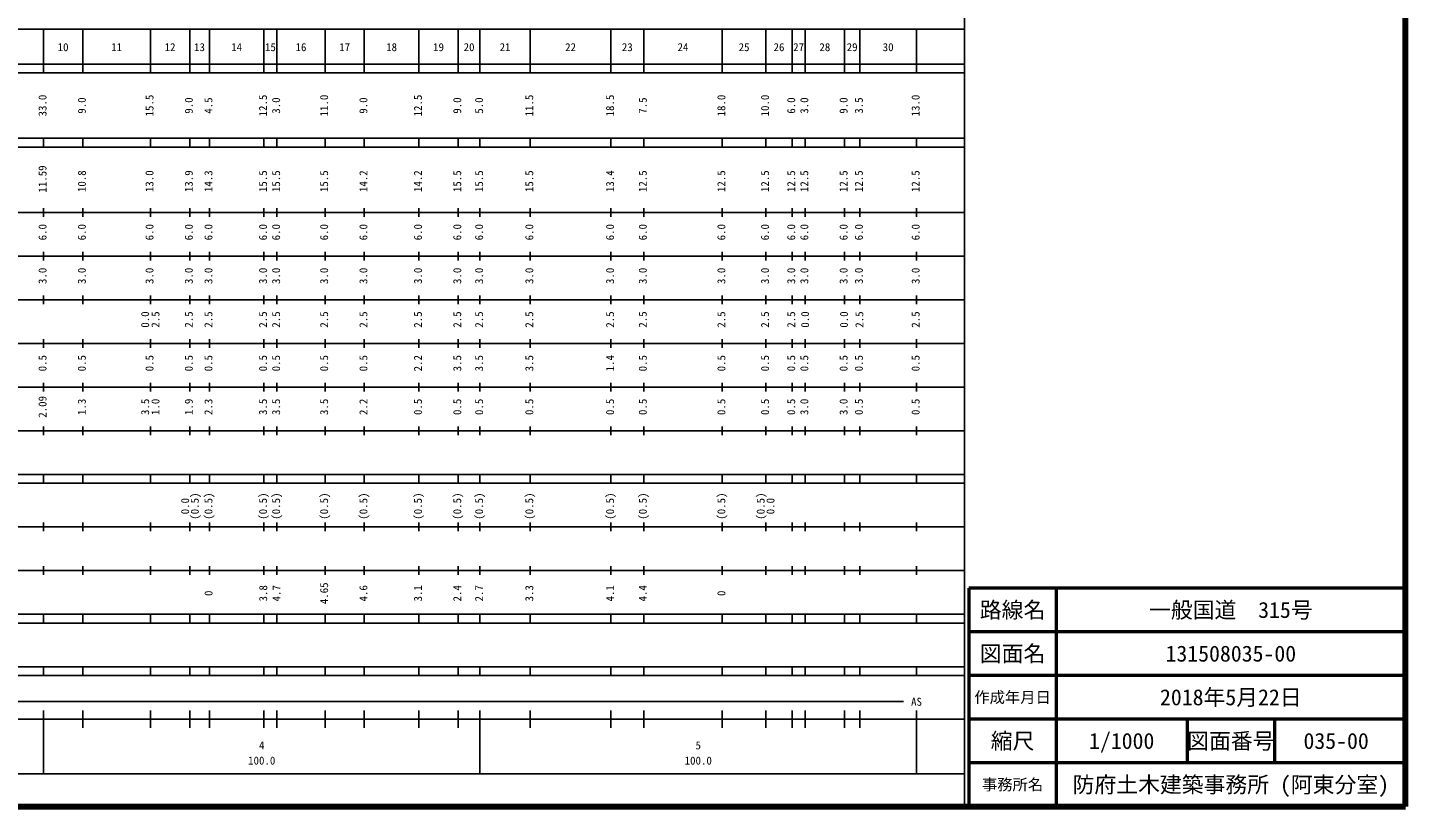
# Model space of a CAD drawing. Units: millimetres on the paper, enlarged 1000 times. Extents: x 40000 to 680000, y 20000 to 380000.
# Drawn here: x 364359 to 680000, y 20000 to 198357 of the extents above; entities that cross this region are included whole.
import ezdxf
from ezdxf.enums import TextEntityAlignment as Align

# ---------------------------------------------------------------- set-up
doc = ezdxf.new("R2010")
doc.units = ezdxf.units.MM
doc.header["$LTSCALE"] = 1000
for name, color, linetype, lineweight in [('M-TTL', 2, 'Continuous', 140), ('M-TTL-BAND', 7, 'Continuous', 25), ('M-TTL-FRAM', 2, 'Continuous', 50), ('M-TTL-LINE', 7, 'Continuous', 50)]:
    doc.layers.add(name, color=color, linetype=linetype, lineweight=lineweight)
doc.layers.add('M-TTL-TXT', color=7, linetype='Continuous')
doc.styles.add('ＭＳ ゴシック', font='')
doc.styles.get('ＭＳ ゴシック').set_extended_font_data('MS Gothic')

msp = doc.modelspace()

# ---------------------------------------------------------------- linework, layer by layer
at = {"layer": 'M-TTL'}
for p, q in [((680000, 20000), (680000, 380000)), ((40000, 20000), (680000, 20000))]:
    msp.add_line(p, q, dxfattribs=at)
at = {"layer": 'M-TTL-BAND'}
for p, q in [((579000, 20000), (579000, 370000)), ((68000, 198000), (579000, 198000)), ((368000, 188000), (368000, 198000)), ((377000, 188000), (377000, 198000)), ((392500, 188000), (392500, 198000)), ((401500, 188000), (401500, 198000)), ((406000, 188000), (406000, 198000)), ((418500, 188000), (418500, 198000)), ((421500, 188000), (421500, 198000)), ((432500, 188000), (432500, 198000)), ((441500, 188000), (441500, 198000)), ((454000, 188000), (454000, 198000)), ((463000, 188000), (463000, 198000)), ((468000, 188000), (468000, 198000)), ((479500, 188000), (479500, 198000)), ((498000, 188000), (498000, 198000)), ((505500, 188000), (505500, 198000)), ((523500, 188000), (523500, 198000)), ((533500, 188000), (533500, 198000)), ((539500, 188000), (539500, 198000)), ((542500, 188000), (542500, 198000)), ((551500, 188000), (551500, 198000)), ((555000, 188000), (555000, 198000)), ((568000, 188000), (568000, 198000)), ((40000, 190000), (579000, 190000)), ((40000, 188000), (579000, 188000)), ((40000, 173000), (579000, 173000)), ((40000, 171000), (579000, 171000)), ((368000, 171000), (368000, 173000)), ((377000, 171000), (377000, 173000)), ((392500, 171000), (392500, 173000)), ((401500, 171000), (401500, 173000)), ((406000, 171000), (406000, 173000)), ((418500, 171000), (418500, 173000)), ((421500, 171000), (421500, 173000)), ((432500, 171000), (432500, 173000)), ((441500, 171000), (441500, 173000)), ((454000, 171000), (454000, 173000)), ((463000, 171000), (463000, 173000)), ((468000, 171000), (468000, 173000)), ((479500, 171000), (479500, 173000)), ((498000, 171000), (498000, 173000)), ((505500, 171000), (505500, 173000)), ((523500, 171000), (523500, 173000)), ((533500, 171000), (533500, 173000)), ((539500, 171000), (539500, 173000)), ((542500, 171000), (542500, 173000)), ((551500, 171000), (551500, 173000)), ((555000, 171000), (555000, 173000)), ((568000, 171000), (568000, 173000)), ((40000, 156000), (579000, 156000)), ((368000, 155000), (368000, 157000)), ((377000, 155000), (377000, 157000)), ((392500, 155000), (392500, 157000)), ((401500, 155000), (401500, 157000)), ((406000, 155000), (406000, 157000)), ((418500, 155000), (418500, 157000)), ((421500, 155000), (421500, 157000)), ((432500, 155000), (432500, 157000)), ((441500, 155000), (441500, 157000)), ((454000, 155000), (454000, 157000)), ((463000, 155000), (463000, 157000)), ((468000, 155000), (468000, 157000)), ((479500, 155000), (479500, 157000)), ((498000, 155000), (498000, 157000)), ((505500, 155000), (505500, 157000)), ((523500, 155000), (523500, 157000)), ((533500, 155000), (533500, 157000)), ((539500, 155000), (539500, 157000)), ((542500, 155000), (542500, 157000)), ((551500, 155000), (551500, 157000)), ((555000, 155000), (555000, 157000)), ((568000, 155000), (568000, 157000)), ((46000, 146000), (579000, 146000)), ((368000, 145000), (368000, 147000)), ((377000, 145000), (377000, 147000)), ((392500, 145000), (392500, 147000)), ((401500, 145000), (401500, 147000)), ((406000, 145000), (406000, 147000)), ((418500, 145000), (418500, 147000)), ((421500, 145000), (421500, 147000)), ((432500, 145000), (432500, 147000)), ((441500, 145000), (441500, 147000)), ((454000, 145000), (454000, 147000)), ((463000, 145000), (463000, 147000)), ((468000, 145000), (468000, 147000)), ((479500, 145000), (479500, 147000)), ((498000, 145000), (498000, 147000)), ((505500, 145000), (505500, 147000)), ((523500, 145000), (523500, 147000)), ((533500, 145000), (533500, 147000)), ((539500, 145000), (539500, 147000)), ((542500, 145000), (542500, 147000)), ((551500, 145000), (551500, 147000)), ((555000, 145000), (555000, 147000)), ((568000, 145000), (568000, 147000)), ((52000, 136000), (579000, 136000)), ((368000, 135000), (368000, 137000)), ((377000, 135000), (377000, 137000)), ((392500, 135000), (392500, 137000)), ((401500, 135000), (401500, 137000)), ((406000, 135000), (406000, 137000)), ((418500, 135000), (418500, 137000)), ((421500, 135000), (421500, 137000)), ((432500, 135000), (432500, 137000)), ((441500, 135000), (441500, 137000)), ((454000, 135000), (454000, 137000)), ((463000, 135000), (463000, 137000)), ((468000, 135000), (468000, 137000)), ((479500, 135000), (479500, 137000)), ((498000, 135000), (498000, 137000)), ((505500, 135000), (505500, 137000)), ((523500, 135000), (523500, 137000)), ((533500, 135000), (533500, 137000)), ((539500, 135000), (539500, 137000)), ((542500, 135000), (542500, 137000)), ((551500, 135000), (551500, 137000)), ((555000, 135000), (555000, 137000)), ((568000, 135000), (568000, 137000)), ((368000, 125000), (368000, 127000)), ((377000, 125000), (377000, 127000)), ((392500, 125000), (392500, 127000)), ((401500, 125000), (401500, 127000)), ((406000, 125000), (406000, 127000)), ((418500, 125000), (418500, 127000)), ((421500, 125000), (421500, 127000)), ((432500, 125000), (432500, 127000)), ((441500, 125000), (441500, 127000)), ((454000, 125000), (454000, 127000)), ((463000, 125000), (463000, 127000)), ((468000, 125000), (468000, 127000)), ((479500, 125000), (479500, 127000)), ((498000, 125000), (498000, 127000)), ((505500, 125000), (505500, 127000)), ((523500, 125000), (523500, 127000)), ((533500, 125000), (533500, 127000)), ((539500, 125000), (539500, 127000)), ((542500, 125000), (542500, 127000)), ((551500, 125000), (551500, 127000)), ((555000, 125000), (555000, 127000)), ((568000, 125000), (568000, 127000)), ((46000, 126000), (579000, 126000)), ((368000, 115000), (368000, 117000)), ((377000, 115000), (377000, 117000)), ((392500, 115000), (392500, 117000)), ((401500, 115000), (401500, 117000)), ((406000, 115000), (406000, 117000)), ((418500, 115000), (418500, 117000)), ((421500, 115000), (421500, 117000)), ((432500, 115000), (432500, 117000)), ((441500, 115000), (441500, 117000)), ((454000, 115000), (454000, 117000)), ((463000, 115000), (463000, 117000)), ((468000, 115000), (468000, 117000)), ((479500, 115000), (479500, 117000)), ((498000, 115000), (498000, 117000)), ((505500, 115000), (505500, 117000)), ((523500, 115000), (523500, 117000)), ((533500, 115000), (533500, 117000)), ((539500, 115000), (539500, 117000)), ((542500, 115000), (542500, 117000)), ((551500, 115000), (551500, 117000)), ((555000, 115000), (555000, 117000)), ((568000, 115000), (568000, 117000)), ((52000, 116000), (579000, 116000)), ((46000, 106000), (579000, 106000)), ((368000, 105000), (368000, 107000)), ((377000, 105000), (377000, 107000)), ((392500, 105000), (392500, 107000)), ((401500, 105000), (401500, 107000)), ((406000, 105000), (406000, 107000)), ((418500, 105000), (418500, 107000)), ((421500, 105000), (421500, 107000)), ((432500, 105000), (432500, 107000)), ((441500, 105000), (441500, 107000)), ((454000, 105000), (454000, 107000)), ((463000, 105000), (463000, 107000)), ((468000, 105000), (468000, 107000)), ((479500, 105000), (479500, 107000)), ((498000, 105000), (498000, 107000)), ((505500, 105000), (505500, 107000)), ((523500, 105000), (523500, 107000)), ((533500, 105000), (533500, 107000)), ((539500, 105000), (539500, 107000)), ((542500, 105000), (542500, 107000)), ((551500, 105000), (551500, 107000)), ((555000, 105000), (555000, 107000)), ((568000, 105000), (568000, 107000)), ((40000, 96000), (579000, 96000)), ((368000, 94000), (368000, 96000)), ((377000, 94000), (377000, 96000)), ((392500, 94000), (392500, 96000)), ((401500, 94000), (401500, 96000)), ((406000, 94000), (406000, 96000)), ((418500, 94000), (418500, 96000)), ((421500, 94000), (421500, 96000)), ((432500, 94000), (432500, 96000)), ((441500, 94000), (441500, 96000)), ((454000, 94000), (454000, 96000)), ((463000, 94000), (463000, 96000)), ((468000, 94000), (468000, 96000)), ((479500, 94000), (479500, 96000)), ((498000, 94000), (498000, 96000)), ((505500, 94000), (505500, 96000)), ((523500, 94000), (523500, 96000)), ((533500, 94000), (533500, 96000)), ((539500, 94000), (539500, 96000)), ((542500, 94000), (542500, 96000)), ((551500, 94000), (551500, 96000)), ((555000, 94000), (555000, 96000)), ((568000, 94000), (568000, 96000)), ((40000, 94000), (579000, 94000)), ((49000, 84000), (579000, 84000)), ((368000, 83000), (368000, 85000)), ((377000, 83000), (377000, 85000)), ((392500, 83000), (392500, 85000)), ((401500, 83000), (401500, 85000)), ((406000, 83000), (406000, 85000)), ((418500, 83000), (418500, 85000)), ((421500, 83000), (421500, 85000)), ((432500, 83000), (432500, 85000)), ((441500, 83000), (441500, 85000)), ((454000, 83000), (454000, 85000)), ((463000, 83000), (463000, 85000)), ((468000, 83000), (468000, 85000)), ((479500, 83000), (479500, 85000)), ((498000, 83000), (498000, 85000)), ((505500, 83000), (505500, 85000)), ((523500, 83000), (523500, 85000)), ((533500, 83000), (533500, 85000)), ((539500, 83000), (539500, 85000)), ((542500, 83000), (542500, 85000)), ((551500, 83000), (551500, 85000)), ((555000, 83000), (555000, 85000)), ((568000, 83000), (568000, 85000)), ((40000, 74000), (579000, 74000)), ((368000, 73000), (368000, 75000)), ((377000, 73000), (377000, 75000)), ((392500, 73000), (392500, 75000)), ((401500, 73000), (401500, 75000)), ((406000, 73000), (406000, 75000)), ((418500, 73000), (418500, 75000)), ((421500, 73000), (421500, 75000)), ((432500, 73000), (432500, 75000)), ((441500, 73000), (441500, 75000)), ((454000, 73000), (454000, 75000)), ((463000, 73000), (463000, 75000)), ((468000, 73000), (468000, 75000)), ((479500, 73000), (479500, 75000)), ((498000, 73000), (498000, 75000)), ((505500, 73000), (505500, 75000)), ((523500, 73000), (523500, 75000)), ((533500, 73000), (533500, 75000)), ((539500, 73000), (539500, 75000)), ((542500, 73000), (542500, 75000)), ((551500, 73000), (551500, 75000)), ((555000, 73000), (555000, 75000)), ((568000, 73000), (568000, 75000)), ((40000, 64000), (579000, 64000)), ((368000, 62000), (368000, 64000)), ((377000, 62000), (377000, 64000)), ((392500, 62000), (392500, 64000)), ((401500, 62000), (401500, 64000)), ((406000, 62000), (406000, 64000)), ((418500, 62000), (418500, 64000)), ((421500, 62000), (421500, 64000)), ((432500, 62000), (432500, 64000)), ((441500, 62000), (441500, 64000)), ((454000, 62000), (454000, 64000)), ((463000, 62000), (463000, 64000)), ((468000, 62000), (468000, 64000)), ((479500, 62000), (479500, 64000)), ((498000, 62000), (498000, 64000)), ((505500, 62000), (505500, 64000)), ((523500, 62000), (523500, 64000)), ((533500, 62000), (533500, 64000)), ((539500, 62000), (539500, 64000)), ((542500, 62000), (542500, 64000)), ((551500, 62000), (551500, 64000)), ((555000, 62000), (555000, 64000)), ((568000, 62000), (568000, 64000)), ((40000, 62000), (579000, 62000)), ((40000, 52000), (579000, 52000)), ((368000, 50000), (368000, 52000)), ((377000, 50000), (377000, 52000)), ((392500, 50000), (392500, 52000)), ((401500, 50000), (401500, 52000)), ((406000, 50000), (406000, 52000)), ((418500, 50000), (418500, 52000)), ((421500, 50000), (421500, 52000)), ((432500, 50000), (432500, 52000)), ((441500, 50000), (441500, 52000)), ((454000, 50000), (454000, 52000)), ((463000, 50000), (463000, 52000)), ((468000, 50000), (468000, 52000)), ((479500, 50000), (479500, 52000)), ((498000, 50000), (498000, 52000)), ((505500, 50000), (505500, 52000)), ((523500, 50000), (523500, 52000)), ((533500, 50000), (533500, 52000)), ((539500, 50000), (539500, 52000)), ((542500, 50000), (542500, 52000)), ((551500, 50000), (551500, 52000)), ((555000, 50000), (555000, 52000)), ((568000, 50000), (568000, 52000)), ((40000, 50000), (579000, 50000)), ((71000, 44000), (565000, 44000)), ((368000, 27500), (368000, 42000)), ((377000, 38000), (377000, 42000)), ((392500, 38000), (392500, 42000)), ((401500, 38000), (401500, 42000)), ((406000, 38000), (406000, 42000)), ((418500, 38000), (418500, 42000)), ((421500, 38000), (421500, 42000)), ((432500, 38000), (432500, 42000)), ((441500, 38000), (441500, 42000)), ((454000, 38000), (454000, 42000)), ((463000, 38000), (463000, 42000)), ((468000, 27500), (468000, 42000)), ((479500, 38000), (479500, 42000)), ((498000, 38000), (498000, 42000)), ((505500, 38000), (505500, 42000)), ((523500, 38000), (523500, 42000)), ((533500, 38000), (533500, 42000)), ((539500, 38000), (539500, 42000)), ((542500, 38000), (542500, 42000)), ((551500, 38000), (551500, 42000)), ((555000, 38000), (555000, 42000)), ((568000, 27500), (568000, 42000)), ((40000, 40000), (579000, 40000)), ((68000, 27500), (579000, 27500))]:
    msp.add_line(p, q, dxfattribs=at)
at = {"layer": 'M-TTL-FRAM'}
for p, q in [((680000, 70000), (580000, 70000)), ((580000, 70000), (580000, 20000))]:
    msp.add_line(p, q, dxfattribs=at)
at = {"layer": 'M-TTL-LINE'}
for p, q in [((600000, 70000), (600000, 20000)), ((680000, 60000), (580000, 60000)), ((680000, 50000), (580000, 50000)), ((680000, 40000), (580000, 40000)), ((630000, 40000), (630000, 30000)), ((650000, 40000), (650000, 30000)), ((680000, 30000), (580000, 30000))]:
    msp.add_line(p, q, dxfattribs=at)

# ---------------------------------------------------------------- texts
at = {"layer": 'M-TTL-BAND', "style": 'ＭＳ ゴシック'}
for s, p in [('10', (372500, 192405)), ('11', (384750, 192405)), ('12', (397000, 192405)), ('13', (403750, 192405)), ('14', (412250, 192405)), ('15', (420000, 192405)), ('16', (427000, 192405)), ('17', (437000, 192405)), ('18', (447750, 192405)), ('19', (458500, 192405)), ('20', (465500, 192405)), ('21', (473750, 192405)), ('22', (488750, 192405)), ('23', (501750, 192405)), ('24', (514500, 192405)), ('25', (528500, 192405)), ('26', (536500, 192405)), ('27', (541000, 192405)), ('28', (547000, 192405)), ('29', (553250, 192405)), ('30', (561500, 192405)), ('AS', (568000, 42500)), ('4', (418000, 32523)), ('5', (518000, 32523)), ('100.0', (418000, 29033)), ('100.0', (518000, 29033))]:
    msp.add_text(s, height=1833, dxfattribs=at).set_placement(p, align=Align.BOTTOM_CENTER)
for s, p in [('33.0', (369251, 180500)), ('9.0', (378251, 180500)), ('15.5', (393751, 180500)), ('9.0', (402751, 180500)), ('4.5', (407251, 180500)), ('12.5', (419751, 180500)), ('3.0', (422751, 180500)), ('11.0', (433751, 180500)), ('9.0', (442751, 180500)), ('12.5', (455251, 180500)), ('9.0', (464251, 180500)), ('5.0', (469251, 180500)), ('11.5', (480751, 180500)), ('18.5', (499251, 180500)), ('7.5', (506751, 180500)), ('18.0', (524751, 180500)), ('10.0', (534751, 180500)), ('6.0', (540751, 180500)), ('3.0', (543751, 180500)), ('9.0', (552751, 180500)), ('3.5', (556251, 180500)), ('13.0', (569251, 180500)), ('11.59', (369251, 163681)), ('10.8', (378251, 163174)), ('13.0', (393751, 163174)), ('13.9', (402751, 163174)), ('14.3', (407251, 163174)), ('15.5', (419751, 163174)), ('15.5', (422751, 163174)), ('15.5', (433751, 163174)), ('14.2', (442751, 163174)), ('14.2', (455251, 163174)), ('15.5', (464251, 163174)), ('15.5', (469251, 163174)), ('15.5', (480751, 163174)), ('13.4', (499251, 163174)), ('12.5', (506751, 163174)), ('12.5', (524751, 163174)), ('12.5', (534751, 163174)), ('12.5', (540751, 163174)), ('12.5', (543751, 163174)), ('12.5', (552751, 163174)), ('12.5', (556251, 163174)), ('12.5', (569251, 163174)), ('6.0', (369251, 151500)), ('6.0', (378251, 151500)), ('6.0', (393751, 151500)), ('6.0', (402751, 151500)), ('6.0', (407251, 151500)), ('6.0', (419751, 151500)), ('6.0', (422751, 151500)), ('6.0', (433751, 151500)), ('6.0', (442751, 151500)), ('6.0', (455251, 151500)), ('6.0', (464251, 151500)), ('6.0', (469251, 151500)), ('6.0', (480751, 151500)), ('6.0', (499251, 151500)), ('6.0', (506751, 151500)), ('6.0', (524751, 151500)), ('6.0', (534751, 151500)), ('6.0', (540751, 151500)), ('6.0', (543751, 151500)), ('6.0', (552751, 151500)), ('6.0', (556251, 151500)), ('6.0', (569251, 151500)), ('3.0', (369251, 141500)), ('3.0', (378251, 141500)), ('3.0', (393751, 141500)), ('3.0', (402751, 141500)), ('3.0', (407251, 141500)), ('3.0', (419751, 141500)), ('3.0', (422751, 141500)), ('3.0', (433751, 141500)), ('3.0', (442751, 141500)), ('3.0', (455251, 141500)), ('3.0', (464251, 141500)), ('3.0', (469251, 141500)), ('3.0', (480751, 141500)), ('3.0', (499251, 141500)), ('3.0', (506751, 141500)), ('3.0', (524751, 141500)), ('3.0', (534751, 141500)), ('3.0', (540751, 141500)), ('3.0', (543751, 141500)), ('3.0', (552751, 141500)), ('3.0', (556251, 141500)), ('3.0', (569251, 141500)), ('0.0', (392751, 131500)), ('2.5', (395121, 131500)), ('2.5', (402751, 131500)), ('2.5', (407251, 131500)), ('2.5', (419751, 131500)), ('2.5', (422751, 131500)), ('2.5', (433751, 131500)), ('2.5', (442751, 131500)), ('2.5', (455251, 131500)), ('2.5', (464251, 131500)), ('2.5', (469251, 131500)), ('2.5', (480751, 131500)), ('2.5', (499251, 131500)), ('2.5', (506751, 131500)), ('2.5', (524751, 131500)), ('2.5', (534751, 131500)), ('2.5', (540751, 131500)), ('0.0', (543932, 131500)), ('0.0', (552842, 131500)), ('2.5', (556367, 131500)), ('2.5', (569251, 131500)), ('0.5', (369251, 121500)), ('0.5', (378251, 121500)), ('0.5', (393751, 121500)), ('0.5', (402751, 121500)), ('0.5', (407251, 121500)), ('0.5', (419751, 121500)), ('0.5', (422751, 121500)), ('0.5', (433751, 121500)), ('0.5', (442751, 121500)), ('2.2', (455251, 121500)), ('3.5', (464251, 121500)), ('3.5', (469251, 121500)), ('3.5', (480751, 121500)), ('1.4', (499251, 121500)), ('0.5', (506751, 121500)), ('0.5', (524751, 121500)), ('0.5', (534751, 121500)), ('0.5', (540751, 121500)), ('0.5', (543751, 121500)), ('0.5', (552751, 121500)), ('0.5', (556251, 121500)), ('0.5', (569251, 121500)), ('2.09', (369251, 111500)), ('1.3', (378251, 111500)), ('3.5', (392751, 111500)), ('1.0', (395121, 111500)), ('1.9', (402751, 111500)), ('2.3', (407251, 111500)), ('3.5', (419751, 111500)), ('3.5', (422751, 111500)), ('3.5', (433751, 111500)), ('2.2', (442751, 111500)), ('0.5', (455251, 111500)), ('0.5', (464251, 111500)), ('0.5', (469251, 111500)), ('0.5', (480751, 111500)), ('0.5', (499251, 111500)), ('0.5', (506751, 111500)), ('0.5', (524751, 111500)), ('0.5', (534751, 111500)), ('0.5', (540751, 111500)), ('3.0', (543751, 111500)), ('3.0', (552751, 111500)), ('0.5', (556251, 111500)), ('0.5', (569251, 111500)), ('0.0', (401911, 88764)), ('(0.5)', (404121, 88764)), ('(0.5)', (407251, 88764)), ('(0.5)', (419751, 88764)), ('(0.5)', (422751, 88764)), ('(0.5)', (433751, 88764)), ('(0.5)', (442751, 88764)), ('(0.5)', (455251, 88764)), ('(0.5)', (464251, 88764)), ('(0.5)', (469251, 88764)), ('(0.5)', (480751, 88764)), ('(0.5)', (499251, 88764)), ('(0.5)', (506751, 88764)), ('(0.5)', (524751, 88764)), ('(0.5)', (533751, 88764)), ('0.0', (536000, 88764)), ('3.8', (419794, 68807)), ('4.7', (422849, 68807)), ('4.65', (433751, 68807)), ('4.6', (442751, 68807)), ('3.1', (455251, 68807)), ('2.4', (464251, 68807)), ('2.7', (469251, 68807)), ('3.3', (480751, 68807)), ('4.1', (499251, 68807)), ('4.4', (506751, 68807)), ('0', (407279, 68807)), ('0', (524751, 68807))]:
    msp.add_text(s, height=1833, rotation=90, dxfattribs=at).set_placement(p, align=Align.BOTTOM_CENTER)
at = {"layer": 'M-TTL-TXT', "style": 'ＭＳ ゴシック'}
for s, height, p in [('路線名', 3666, (590000, 65000)), ('路線名', 3666, (590000, 65000)), ('一般国道\u3000315号', 3666, (640000, 65000)), ('図面名', 3666, (590000, 55000)), ('図面名', 3666, (590000, 55000)), ('131508035-00', 3666, (640000, 55000)), ('2018年5月22日', 3666, (640000, 45000)), ('作成年月日', 2566, (590000, 45000)), ('作成年月日', 2566, (590000, 45000)), ('縮尺', 3666, (590000, 35000)), ('縮尺', 3666, (590000, 35000)), ('1/1000', 3666, (615000, 35000)), ('図面番号', 3666, (640000, 35000)), ('図面番号', 3666, (640000, 35000)), ('035-00', 3666, (664125, 35000)), ('事務所名', 2566, (590000, 25000)), ('事務所名', 2566, (590000, 25000)), ('防府土木建築事務所 (阿東分室)', 3666, (640000, 25000))]:
    msp.add_text(s, height=height, dxfattribs=at).set_placement(p, align=Align.MIDDLE_CENTER)

doc.saveas('drawing.dxf')
